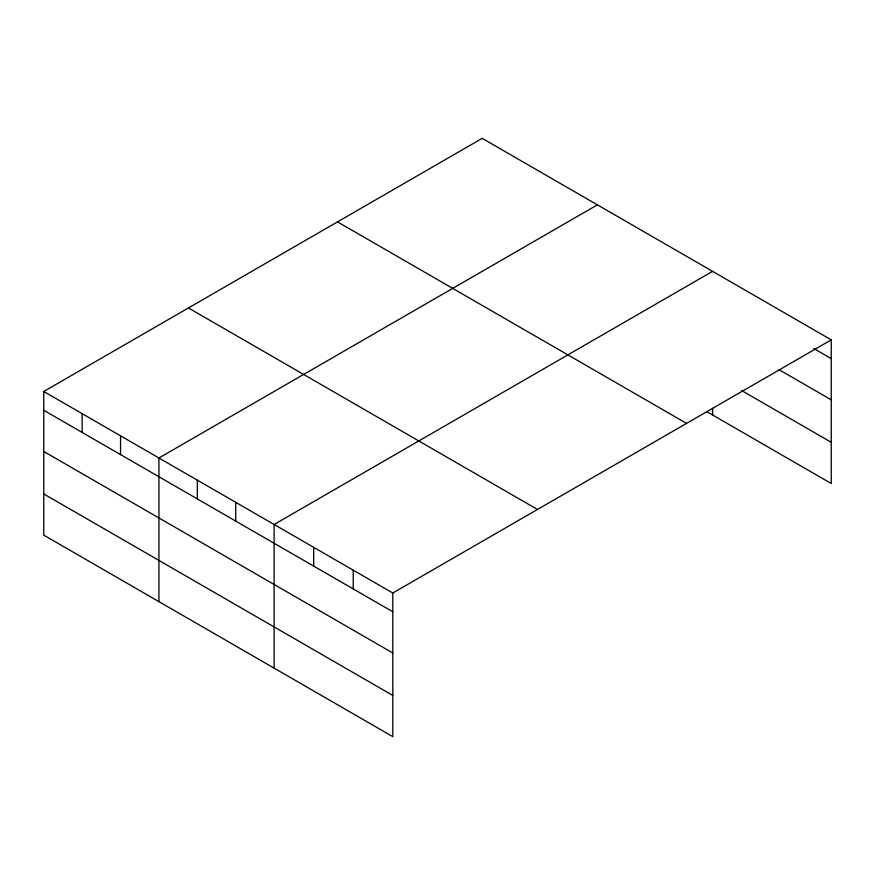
<?xml version="1.0" encoding="UTF-8"?>
<svg xmlns="http://www.w3.org/2000/svg" width="875" height="875" viewBox="0 0 875 875"><rect width="100%" height="100%" fill="white"/><g stroke="black" fill="none" stroke-linecap="round" stroke-linejoin="round"><path stroke-width="1.31" d="M831.25 339.861L482.202 138.348L43.75 391.486L43.75 535.139L392.798 736.652L392.798 593.009L831.25 339.861L831.25 483.514L706.759 411.633M597.395 204.848L158.933 457.986L158.933 601.639M712.578 271.348L274.116 524.486L274.116 668.139M813.794 348.556L831.25 358.641M778.892 369.622L831.25 399.842M741.661 390.578L831.25 442.302M337.52 221.878L686.558 423.402M188.442 307.956L537.48 509.469M43.75 391.486L392.798 593.009M43.75 410.255L392.798 611.778M43.75 451.467L392.798 652.991M43.75 493.927L392.798 695.439M712.578 408.352L712.578 415.002M353.237 570.172L353.237 588.941M313.677 547.323L313.677 566.103M235.725 502.327L235.725 521.095M197.334 480.156L197.334 498.925M120.542 435.827L120.542 454.595M82.141 413.656L82.141 432.425"/></g></svg>
